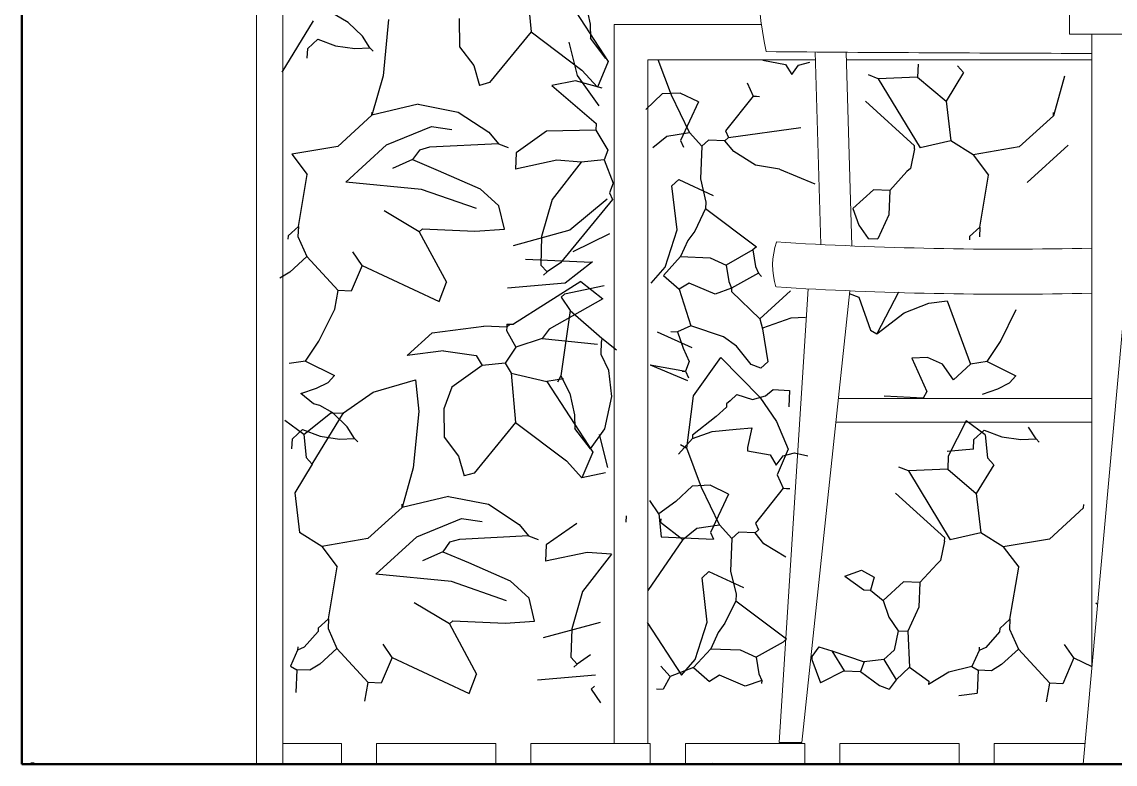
# Model space of a CAD drawing. Header units: inches. Extents: x 2960 to 8891, y 1487 to 4457.
# Drawn here: x 7860.4 to 7967.2, y 2733.4 to 2805.9 of the extents above; entities that cross this region are included whole.
import ezdxf

# ---------------------------------------------------------------- set-up
doc = ezdxf.new("R2010")
doc.units = ezdxf.units.IN
doc.header["$MEASUREMENT"] = 0
doc.layers.add('A-FURN', color=8, linetype='Continuous', lineweight=20)
doc.layers.add('A-WALL-FULL', color=7, linetype='Continuous', lineweight=50)
doc.layers.add('VERDE_siepe', color=96, linetype='Continuous')

msp = doc.modelspace()

# ---------------------------------------------------------------- linework, layer by layer
at = {"layer": 'A-FURN'}
for p, q in [((7883.323473604761, 2733.40505281881), (7883.32347360476, 2943.930987966613)), ((7885.873473604761, 2733.405052818811), (7885.873473604761, 2941.380987966611)), ((7970.452224270617, 2804.736905653164), (7964.030767770902, 2733.40505281881)), ((7964.879973604759, 2802.194237820647), (7964.879973604759, 2804.713778933593)), ((7937.849775612885, 2802.975070151219), (7938.408904612534, 2784.173400911519)), ((7940.883967271053, 2802.951057798462), (7941.443499724861, 2784.032983678745)), ((7964.87997360476, 2783.810371968344), (7964.879973604759, 2802.194237820645)), ((7964.879973604759, 2769.139292303039), (7964.87997360476, 2783.810371968344)), ((7937.176837456016, 2779.844239398046), (7934.341595477996, 2735.51743623317)), ((7936.570270432709, 2735.51743623317), (7941.240524273802, 2779.643665541033)), ((7940.143564561327, 2769.139292303038), (7964.87997360476, 2769.139292303039)), ((7964.87997360476, 2742.838337241052), (7964.87997360476, 2769.139292303038)), ((7939.904965277045, 2766.814390037629), (7964.87997360476, 2766.814390037629)), ((7891.609584503385, 2735.4075877077), (7885.873473604761, 2735.4075877077)), ((7891.609584503385, 2733.405052818811), (7891.609584503385, 2735.4075877077)), ((7906.687343682002, 2735.4075877077), (7895.036935314813, 2735.4075877077)), ((7895.036935314813, 2733.405052818811), (7895.036935314813, 2735.4075877077)), ((7906.687343682002, 2733.405052818811), (7906.687343682002, 2735.4075877077)), ((7921.765101999088, 2735.4075877077), (7910.114693631898, 2735.4075877077)), ((7910.114693631898, 2733.405052818811), (7910.114693631898, 2735.4075877077)), ((7921.765101999088, 2733.405052818811), (7921.765101999088, 2735.4075877077)), ((7936.842861177676, 2735.4075877077), (7925.192452810457, 2735.4075877077)), ((7925.192452810457, 2733.405052818811), (7925.192452810457, 2735.4075877077)), ((7934.340759333854, 2735.52583878142), (7936.575187895758, 2735.52583878142)), ((7936.842861177676, 2733.405052818811), (7936.842861177676, 2735.4075877077)), ((7951.920620356294, 2735.4075877077), (7940.270211989075, 2735.4075877077)), ((7940.270211989075, 2733.405052818811), (7940.270211989075, 2735.4075877077)), ((7951.920620356294, 2733.405052818811), (7951.920620356294, 2735.4075877077)), ((7964.2110405406, 2735.4075877077), (7955.347970306189, 2735.4075877077)), ((7955.347970306189, 2733.405052818811), (7955.347970306189, 2735.4075877077)), ((7906.687343682002, 2733.405052818811), (7895.036935314813, 2733.405052818811)), ((7921.765101999088, 2733.405052818811), (7910.11469363184, 2733.405052818811)), ((7936.842861177676, 2733.405052818811), (7925.192452810457, 2733.405052818811)), ((7951.920620356294, 2733.405052818811), (7940.270211989075, 2733.405052818811)), ((7966.998378673379, 2733.405052818811), (7955.347970306189, 2733.405052818811))]:
    msp.add_line(p, q, dxfattribs=at)
at = {"layer": 'A-FURN', "lineweight": 0}
for p, q in [((7932.615807446729, 2805.65429199672), (7918.243897638607, 2805.65429199672)), ((7918.243897638607, 2805.65429199672), (7918.243897638607, 2735.4075877077)), ((7918.243897638607, 2735.4075877077), (7918.243897638607, 2805.65429199672)), ((7918.243897638607, 2805.65429199672), (7932.615807446729, 2805.65429199672)), ((7921.537603056093, 2735.4075877077), (7921.537603056093, 2802.194237820646)), ((7921.537603056093, 2735.4075877077), (7921.537603056093, 2802.194237820646)), ((7921.537603056093, 2802.194237820646), (7937.872996210712, 2802.194237820646)), ((7921.537603056093, 2802.194237820646), (7937.872996210712, 2802.194237820646)), ((7940.906351438522, 2802.194237820646), (7964.879973604759, 2802.194237820646)), ((7918.243897638607, 2735.4075877077), (7921.537603056093, 2735.4075877077)), ((7918.243897638607, 2735.4075877077), (7921.537603056093, 2735.4075877077))]:
    msp.add_line(p, q, dxfattribs=at)
at = {"layer": 'A-FURN'}
for points in [[(7964.87997360476, 2802.833970406447, -0.001496399858689573), (7933.069416791541, 2803.009328287315, -0.109257153730986), (7933.26176502602, 2819.156608858093)], [(7934.098435407519, 2784.410589464342, 0.1627865858964156), (7934.040852558162, 2780.02586462111, 0.8922771218280137)]]:
    msp.add_lwpolyline(points, format="xyb", dxfattribs=at)
msp.add_lwpolyline([(8015.125015247777, 2804.713778933593), (7962.683711798067, 2804.713778933593), (7962.683711798067, 2807.620486847185), (8015.289433015912, 2807.620486847185)], dxfattribs=at)
for centre, end in [((7956.547062358703, 3144.094162249643), 271.3249431471215), ((7956.586413757625, 3139.695431186823), 271.3186851185141)]:
    msp.add_arc(centre, 360.3801422793624, 266.4199796135994, end, dxfattribs=at)
at = {"layer": 'A-WALL-FULL'}
for q in [(7860.406565501951, 2958.690227818809), (8102.698209557814, 2733.405052818811)]:
    msp.add_line((7860.406565501951, 2733.405052818811), q, dxfattribs=at)
at = {"layer": 'VERDE_siepe'}
for p, q in [((7909.695877964041, 2809.741213288786), (7910.124628594131, 2804.928278439928)), ((7913.176492728657, 2808.949906035372), (7917.669581101436, 2802.042066800832)), ((7915.428551793288, 2807.764946481637), (7915.883906304298, 2805.685891064163)), ((7892.260398734725, 2805.869130444584), (7891.000715640184, 2806.600592976045)), ((7885.822862642512, 2801.008395539468), (7888.874928539663, 2806.02227613349)), ((7893.669103870387, 2804.516136295208), (7892.260398734725, 2805.869130444584)), ((7896.219571841721, 2806.163325269316), (7895.685707650569, 2800.651285221322)), ((7903.108929581955, 2806.257186975114), (7903.134978362694, 2803.488391022244)), ((7915.883906304298, 2805.685891064163), (7915.914246597255, 2804.333396942633)), ((7894.396325244496, 2803.376070991117), (7893.669103870387, 2804.516136295208)), ((7910.124628594131, 2804.928278439928), (7906.073941433875, 2799.990382696286)), ((7910.124628594131, 2804.928278439928), (7915.076415074218, 2801.196278657519)), ((7917.42598626799, 2802.350013255071), (7915.914246597255, 2804.333396942633)), ((7888.279558116003, 2802.364618422975), (7888.3212845362, 2803.321649028616)), ((7888.3212845362, 2803.321649028616), (7889.320041562009, 2804.236953214061)), ((7889.320041562009, 2804.236953214061), (7891.045355737951, 2803.584973533131)), ((7891.045355737951, 2803.584973533131), (7892.912416485153, 2803.319059225456)), ((7892.912416485153, 2803.319059225456), (7894.396325244496, 2803.376070991117)), ((7894.396050272087, 2803.376086975115), (7894.700866503976, 2803.043500016198)), ((7903.134978362694, 2803.488391022244), (7904.549066449152, 2801.655269801255)), ((7913.818967492683, 2803.921225071028), (7914.636882387233, 2800.688762599241)), ((7923.837934424504, 2798.741748054296), (7922.538920495559, 2802.194237820646)), ((7932.760284178905, 2802.178090404736), (7934.979141683943, 2801.762051474698)), ((7904.549066449152, 2801.655269801255), (7905.102992178363, 2799.713422955555)), ((7915.076415074218, 2801.196278657519), (7916.601242207384, 2799.531393638887)), ((7917.669581101436, 2802.042066800832), (7916.601242207384, 2799.531393638887)), ((7934.979141683943, 2801.762051474698), (7935.575754677717, 2800.777189346862)), ((7935.575754677717, 2800.777189346862), (7936.238795891506, 2801.678141473809)), ((7936.238795891506, 2801.678141473809), (7937.343657262463, 2801.973169985768)), ((7947.924577588667, 2801.794671675964), (7947.868956444392, 2800.518953866313)), ((7951.752719949392, 2801.627765125903), (7952.36322784111, 2800.961594189709)), ((7895.685707650569, 2800.651285221322), (7894.587935741045, 2796.790843903191)), ((7914.460978234813, 2800.165885995188), (7912.156097482264, 2799.685327483794)), ((7917.071060305243, 2799.437052453681), (7914.460978234813, 2800.165885995188)), ((7914.636882387233, 2800.688762599241), (7916.74445258519, 2797.720347143581)), ((7944.026902254365, 2800.366231089067), (7943.083811391363, 2800.727585619536)), ((7947.868956444392, 2800.518953866313), (7944.026902254365, 2800.366231089067)), ((7944.026902254365, 2800.366231089067), (7948.111115358144, 2793.624209254851)), ((7947.868956444392, 2800.518953866313), (7950.642679777913, 2798.160088228602)), ((7952.36322784111, 2800.961594189709), (7950.642679777913, 2798.160088228602)), ((7962.226072849138, 2800.604483871592), (7961.128300939585, 2796.744042553461)), ((7906.073941433875, 2799.990382696286), (7905.102992178363, 2799.713422955555)), ((7912.156097482264, 2799.685327483794), (7916.46862959188, 2795.982165955955)), ((7924.681918033733, 2798.951460397528), (7922.917329112344, 2798.874636696436)), ((7926.469891015571, 2798.102513782348), (7924.681918033733, 2798.951460397528)), ((7931.22509786264, 2799.96551838417), (7931.807815958469, 2798.661965064518)), ((7899.110056634483, 2797.872785701928), (7894.587935741045, 2796.790843903191)), ((7899.110056634483, 2797.872785701928), (7903.016253005844, 2797.10273938229)), ((7922.917329112344, 2798.874636696436), (7921.323314612862, 2797.367942160914)), ((7925.579082583004, 2795.09814160121), (7923.837934424504, 2798.741748054296)), ((7926.469891015571, 2798.102513782348), (7924.707542831296, 2794.343844591919)), ((7931.807815958469, 2798.661965064518), (7929.102409755011, 2795.263845935801)), ((7931.807815958469, 2798.661965064518), (7932.12650715014, 2798.648070166603)), ((7932.12650715014, 2798.648070166603), (7932.44519834184, 2798.634175268659)), ((7947.576871676909, 2793.819743614399), (7942.781048782563, 2798.183525432529)), ((7950.642679777913, 2798.160088228602), (7951.114113684933, 2794.30413827133)), ((7894.587935741045, 2796.790843903191), (7894.601873408552, 2797.110516051255)), ((7903.016253005844, 2797.10273938229), (7906.01227427063, 2795.127006393292)), ((7961.128300939585, 2796.744042553461), (7961.142238607092, 2797.063714701525)), ((7894.587935741045, 2796.790843903191), (7891.259062797224, 2793.74013973617)), ((7916.46862959188, 2795.982165955955), (7916.440798069627, 2795.343826541985)), ((7961.128300939585, 2796.744042553461), (7957.799427995822, 2793.693338386411)), ((7896.025786026716, 2793.910597422992), (7900.394918901045, 2795.695470325695)), ((7900.394918901045, 2795.695470325695), (7902.397816118217, 2795.403793362132)), ((7906.01227427063, 2795.127006393292), (7906.931955192165, 2794.015677341946)), ((7911.641778056844, 2795.233766234264), (7908.67327579383, 2793.125213004782)), ((7916.440798069627, 2795.343826541985), (7911.641778056844, 2795.233766234264)), ((7916.440798069627, 2795.343826541985), (7917.634023014005, 2793.374078360403)), ((7922.001034489702, 2793.655741333454), (7923.370981677625, 2794.764378359733)), ((7923.370981677625, 2794.764378359733), (7925.579082583004, 2795.09814160121)), ((7925.579082583004, 2795.09814160121), (7926.800140092804, 2793.766756759333)), ((7929.102409755011, 2795.263845935801), (7929.393310107684, 2794.612544728751)), ((7929.393310107684, 2794.612544728751), (7936.467786955545, 2795.582269233872)), ((7891.259062797224, 2793.74013973617), (7886.750878528066, 2792.977846159675)), ((7892.030897773322, 2790.27027351571), (7896.025786026716, 2793.910597422992)), ((7900.204937343762, 2793.669421652349), (7899.233990858847, 2793.392433824413)), ((7906.931955192165, 2794.015677341946), (7900.204937343762, 2793.669421652349)), ((7906.931955192165, 2794.015677341946), (7907.875109794826, 2793.655234935041)), ((7924.707542831296, 2794.343844591919), (7924.998467109734, 2793.692542341729)), ((7926.800140092804, 2793.766756759333), (7926.66102438177, 2790.576020707742)), ((7927.465312272034, 2794.376349346875), (7926.800140092804, 2793.766756759333)), ((7929.060682291645, 2794.306791404395), (7927.465312272034, 2794.376349346875)), ((7929.393310107684, 2794.612544728751), (7929.060682291645, 2794.306791404395)), ((7929.909562969799, 2793.249224451067), (7929.060682291645, 2794.306791404395)), ((7947.562935052541, 2793.500095392099), (7947.576871676909, 2793.819743614399)), ((7951.114113684933, 2794.30413827133), (7948.111127668773, 2793.624216708546)), ((7953.291243726664, 2792.931044809945), (7951.114113684933, 2794.30413827133)), ((7957.799427995822, 2793.693338386411), (7953.291243726664, 2792.931044809945)), ((7958.57126297192, 2790.22347216595), (7962.566151225314, 2793.863796073233)), ((7886.750878528066, 2792.977846159675), (7888.262791893576, 2790.994231167412)), ((7899.233990858847, 2793.392433824413), (7898.554882055279, 2792.463193014572)), ((7908.67327579383, 2793.125213004782), (7908.60375975167, 2791.530804003402)), ((7917.634023014005, 2793.374078360403), (7917.272668309699, 2792.430983509798)), ((7932.053403893995, 2791.925680697912), (7929.909562969799, 2793.249224451067)), ((7947.562935052541, 2793.500095392099), (7947.160791194343, 2791.599933066364)), ((7953.291243726664, 2792.931044809945), (7954.803157092116, 2790.947429817652)), ((7898.554882055279, 2792.463193014572), (7896.599094597666, 2791.589619236957)), ((7898.554882055279, 2792.463193014572), (7901.064595416028, 2791.394923934177)), ((7912.654818862895, 2792.40293234341), (7908.60375975167, 2791.530804003402)), ((7915.025644595924, 2792.209528621303), (7912.194557295225, 2788.579030481708)), ((7915.025714494215, 2792.209757295803), (7912.654818862895, 2792.40293234341)), ((7917.272668309699, 2792.430983509798), (7915.026001244507, 2792.20964491337)), ((7917.272668309699, 2792.430983509798), (7918.132327425104, 2790.15650971739)), ((7934.372928283861, 2791.518888347974), (7932.053403893995, 2791.925680697912)), ((7934.372928283861, 2791.518888347974), (7937.825735452017, 2790.089240637479)), ((7947.160791194343, 2791.599933066364), (7946.82820909236, 2791.295136598712)), ((7887.401925654543, 2785.918222457391), (7888.262791893576, 2790.994231167412)), ((7901.064595416028, 2791.394923934177), (7905.142828056574, 2789.618710740166)), ((7924.540636455073, 2790.515706218825), (7923.874507071407, 2789.906151370104)), ((7924.54064845141, 2790.515981365128), (7927.915965459062, 2788.969887943984)), ((7926.66102438177, 2790.576020707742), (7927.20105920067, 2788.315482496534)), ((7946.82820909236, 2791.295136598712), (7945.149386232355, 2789.45063332988)), ((7953.942290853141, 2785.871421107632), (7954.803157092116, 2790.947429817652)), ((7899.411314062672, 2789.539794468949), (7892.030897773322, 2790.27027351571)), ((7904.791478920655, 2787.670432828151), (7899.411314062672, 2789.539794468949)), ((7905.142828056574, 2789.618710740166), (7906.98737305183, 2787.940844910731)), ((7918.132327425104, 2790.15650971739), (7917.77193373903, 2789.213372966524)), ((7924.392771008439, 2785.587044730188), (7923.874507071407, 2789.906151370104)), ((7943.554016212744, 2789.520191272359), (7941.556506322537, 2787.689586715178)), ((7945.149386232355, 2789.45063332988), (7943.554016212744, 2789.520191272359)), ((7945.149386232355, 2789.45063332988), (7945.050272849578, 2787.053770848887)), ((7912.194557295225, 2788.579030481708), (7911.155020644903, 2784.934136521554)), ((7918.062769482625, 2788.561139697779), (7912.999454672055, 2782.389255509117)), ((7917.570925472814, 2788.585733521805), (7913.9258079024, 2785.555098049389)), ((7917.77193373903, 2789.213372966524), (7918.062769482625, 2788.561139697779)), ((7927.20105920067, 2788.315482496534), (7927.173227678417, 2787.677143082592)), ((7899.20595310755, 2785.403568269149), (7895.779954778831, 2787.470641132606)), ((7907.527362156674, 2785.679349842847), (7906.98737305183, 2787.940844910731)), ((7927.173227678417, 2787.677143082592), (7926.118849334438, 2785.486117099778)), ((7927.173227678417, 2787.677143082592), (7932.125056058736, 2783.946104318415)), ((7941.556506322537, 2787.689586715178), (7942.125287793999, 2786.066385173285)), ((7945.050272849578, 2787.053770848887), (7943.983723699566, 2784.707210709474)), ((7887.401925654543, 2785.918222457391), (7886.403172616308, 2785.002918098022)), ((7887.401925654543, 2785.918222457391), (7887.360199234347, 2784.961191851721)), ((7899.20595310755, 2785.403568269149), (7899.538519258975, 2785.708365432178)), ((7899.20595310755, 2785.403568269149), (7901.868388028452, 2780.493217085301)), ((7899.538519258975, 2785.708365432178), (7904.642355503674, 2785.485838781011)), ((7904.642355503674, 2785.485838781011), (7907.527362156674, 2785.679349842847)), ((7913.9258079024, 2785.555098049389), (7908.367778945496, 2784.037562382861)), ((7917.7973786207, 2785.209379364782), (7914.20449472325, 2783.448332923947)), ((7923.208092167319, 2781.944160132598), (7924.392771008439, 2785.587044730188)), ((7926.118849334438, 2785.486117099778), (7925.439744692339, 2784.556880103732)), ((7942.125287793999, 2786.066385173285), (7943.026697081557, 2784.748936955805)), ((7953.942290853141, 2785.871421107632), (7952.943537814906, 2784.956116748263)), ((7953.942290853141, 2785.871421107632), (7953.900564432945, 2784.914390501991)), ((7886.403172616308, 2785.002918098022), (7886.38923599197, 2784.683269875752)), ((7887.360199234347, 2784.961191851721), (7888.233777173431, 2783.005408207845)), ((7911.155020644903, 2784.934136521554), (7911.071502550491, 2782.154016983916)), ((7925.439744692339, 2784.556880103732), (7924.731847335919, 2782.989341606374)), ((7943.026697081557, 2784.748936955805), (7943.983723699566, 2784.707210709474)), ((7952.943537814906, 2784.956116748263), (7952.929601190568, 2784.636468526022)), ((7888.233777173431, 2783.005408207845), (7886.569809186461, 2781.479530304658)), ((7888.233777173431, 2783.005408207845), (7891.285400284643, 2779.675528357899)), ((7893.629434105838, 2782.130605344503), (7892.728024644413, 2783.448049574409)), ((7924.731847335919, 2782.989341606374), (7923.052999506981, 2781.144815454975)), ((7924.731847335919, 2782.989341606374), (7927.60293516524, 2782.864162519678)), ((7931.791471212098, 2783.640392720454), (7929.170514345824, 2782.157198268093)), ((7932.125056058736, 2783.946104318415), (7931.791471212098, 2783.640392720454)), ((7931.791471212098, 2783.640392720454), (7932.041602175173, 2782.032019181339)), ((7893.629434105838, 2782.130605344503), (7892.561118094323, 2779.619907213683)), ((7893.629434105838, 2782.130605344503), (7901.146595947925, 2778.606991383904)), ((7916.029814247755, 2782.424396823294), (7909.58783787211, 2782.70526622447)), ((7911.071502550491, 2782.154016983916), (7911.682010442208, 2781.487846047751)), ((7912.999454672055, 2782.389255509117), (7911.682010442208, 2781.487846047751)), ((7913.467836605807, 2780.422693743358), (7916.135231401728, 2782.514554991375)), ((7921.862854153922, 2780.405368461756), (7923.208092167319, 2781.944160132598)), ((7927.60293516524, 2782.864162519678), (7929.170514345824, 2782.157198268093)), ((7929.170514345824, 2782.157198268093), (7929.419647768911, 2780.547937338141)), ((7932.041602175173, 2782.032019181339), (7932.33246184462, 2781.379784869425)), ((7886.569809186461, 2781.479530304658), (7885.584947058567, 2780.882917310856)), ((7911.682010442208, 2781.487846047751), (7911.34940042677, 2781.183050797134)), ((7923.052999506981, 2781.144815454975), (7924.592772308111, 2779.799538659589)), ((7932.33246184462, 2781.379784869425), (7929.710507438329, 2779.895703026256)), ((7932.637258138318, 2781.04719877984), (7932.33246184462, 2781.379784869425)), ((7901.146595947925, 2778.606991383904), (7901.868388028452, 2780.493217085301)), ((7907.825700231988, 2779.932637101609), (7913.467836605807, 2780.422693743358)), ((7914.974967099508, 2780.560389788343), (7908.400712711606, 2776.373013013554)), ((7917.255202704066, 2780.119455818657), (7913.385353861275, 2779.329330893774)), ((7914.974967099508, 2780.560389788343), (7917.139135348159, 2778.868564452003)), ((7925.577630448402, 2780.396151827229), (7924.592772308111, 2779.799538659589)), ((7924.592772308111, 2779.799538659589), (7925.715479334947, 2776.23448628445)), ((7928.088304653487, 2779.327836858969), (7925.577630448402, 2780.396151827229)), ((7929.710507438329, 2779.895703026256), (7928.088304653487, 2779.327836858969)), ((7929.419647768911, 2780.547937338141), (7929.710507438329, 2779.895703026256)), ((7929.710507438329, 2779.895703026256), (7929.696612540414, 2779.577011834527)), ((7890.963828537715, 2777.854829568578), (7891.285400284643, 2779.675528357899)), ((7892.561118094323, 2779.619907213683), (7891.285400284643, 2779.675528357899)), ((7917.139135348159, 2778.868564452003), (7911.895222374136, 2775.90039695184)), ((7913.385353861275, 2779.329330893774), (7913.052771759321, 2779.02453442621)), ((7913.052771759321, 2779.02453442621), (7913.954135332795, 2777.706129351939)), ((7929.696612540414, 2779.577011834527), (7932.456416007059, 2776.899432122579)), ((7935.452683096999, 2779.645344852807), (7932.456416007059, 2776.899432122579)), ((7941.194862743272, 2779.394986505491), (7942.137998450969, 2779.034568893594)), ((7942.137998450969, 2779.034568893594), (7943.275599306697, 2775.789127001934)), ((7945.993948408213, 2779.506002800701), (7943.899044891805, 2775.441684996144)), ((7948.959807714898, 2778.42657933575), (7950.751285864724, 2778.659030590281)), ((7950.751285864724, 2778.659030590281), (7953.039429257173, 2772.486875563557)), ((7889.418336072311, 2774.724029033724), (7890.963828537715, 2777.854829568578)), ((7913.954135332795, 2777.706129351939), (7913.037647949517, 2771.35440283218)), ((7913.954135332795, 2777.706129351939), (7917.032675879032, 2775.015615586354)), ((7946.570444179131, 2777.48519343803), (7948.959807714898, 2778.42657933575)), ((7955.958701270909, 2774.677227683993), (7957.504193736313, 2777.808028218819)), ((7932.456416007059, 2776.899432122579), (7932.734337809161, 2775.92846489257)), ((7935.484815528805, 2776.965592528739), (7932.712695426148, 2775.999656236689)), ((7936.936810480358, 2777.024343315703), (7935.484815528805, 2776.965592528739)), ((7943.899044891805, 2775.441684996144), (7946.570444179131, 2777.48519343803)), ((7898.017165818965, 2773.334314329916), (7900.4613928279, 2775.534131845884)), ((7900.4613928279, 2775.534131845884), (7905.515664332153, 2776.178544921148)), ((7907.748436673268, 2776.081196313537), (7905.515664332153, 2776.178544921148)), ((7907.748436673268, 2776.081196313537), (7907.734541775353, 2775.762505121866)), ((7907.734541775353, 2775.762505121866), (7908.621990512751, 2774.125409725168)), ((7907.762373297606, 2776.400844535778), (7907.748436673268, 2776.081196313537)), ((7908.081040563571, 2776.386950681032), (7907.748436673268, 2776.081196313537)), ((7907.762373297606, 2776.400844535778), (7908.081040563571, 2776.386950681032)), ((7908.081040563571, 2776.386950681032), (7908.400712711606, 2776.373013013554)), ((7911.895222374136, 2775.90039695184), (7911.216117558259, 2774.971155968191)), ((7925.8474597514, 2774.067783981811), (7922.472142743776, 2775.613877402955)), ((7923.773632489305, 2775.680560555239), (7924.411971903275, 2775.652729032956)), ((7925.715479334947, 2776.23448628445), (7924.411971903275, 2775.652729032956)), ((7924.411971903275, 2775.652729032956), (7924.980753374766, 2774.029527491092)), ((7928.907637115582, 2775.13595531737), (7925.715479334947, 2776.23448628445)), ((7932.734337809161, 2775.92846489257), (7933.232646207893, 2772.710896075749)), ((7943.275599306697, 2775.789127001934), (7943.899044891805, 2775.441684996144)), ((7888.108328976101, 2772.782810162566), (7889.418336072311, 2774.724029033724)), ((7911.216117558259, 2774.971155968191), (7908.621990512751, 2774.125409725168)), ((7911.216117558259, 2774.971155968191), (7916.624774022421, 2774.416042184241)), ((7916.963117936582, 2773.420245566771), (7917.018739254665, 2774.695967364054)), ((7917.032675879032, 2775.015615586354), (7917.018739254665, 2774.695967364054)), ((7917.032675879032, 2775.015615586354), (7918.478628159486, 2773.874657184019)), ((7930.178213185936, 2774.222555515111), (7928.907637115582, 2775.13595531737)), ((7954.648694174699, 2772.736008812807), (7955.958701270909, 2774.677227683993)), ((7901.576303434806, 2773.794010821019), (7898.017165818965, 2773.334314329916)), ((7901.576303434806, 2773.794010821019), (7904.752145831459, 2773.335288614081)), ((7904.752145831459, 2773.335288614081), (7905.348758825261, 2772.350426486186)), ((7908.621990512751, 2774.125409725168), (7907.595467790714, 2772.572726100816)), ((7917.735062405423, 2771.847870551794), (7916.963117936582, 2773.420245566771)), ((7924.980753374766, 2774.029527491092), (7925.562510626231, 2772.726020059361)), ((7931.624338494832, 2772.461725087708), (7930.178213185936, 2774.222555515111)), ((7888.108328976101, 2772.782810162566), (7886.499064058575, 2772.533676913287)), ((7888.108328976101, 2772.782810162566), (7890.923799648837, 2771.381913092208)), ((7905.348758825261, 2772.350426486186), (7902.380343369601, 2770.242856288258)), ((7907.595467790714, 2772.572726100816), (7905.348758825261, 2772.350426486186)), ((7907.595467790714, 2772.572726100816), (7908.192080784516, 2771.587863972922)), ((7921.745662588117, 2772.416612919466), (7925.389641093134, 2770.891223005211)), ((7921.745662588117, 2772.416612919466), (7925.202093014392, 2771.782884351635)), ((7925.562510626231, 2772.726020059361), (7925.202093014392, 2771.782884351635)), ((7925.995436796846, 2769.386655411642), (7928.653068722328, 2773.114756183134)), ((7928.653068722328, 2773.114756183134), (7932.447748869352, 2769.259090947586)), ((7932.567432302269, 2772.100346457579), (7931.624338494832, 2772.461725087708)), ((7933.232646207893, 2772.710896075749), (7932.567432302269, 2772.100346457579)), ((7948.846824474618, 2773.142197844153), (7947.311124570624, 2773.055925971874)), ((7947.311124570624, 2773.055925971874), (7948.76744453139, 2769.796587965177)), ((7950.28497471688, 2772.464460390491), (7948.846824474618, 2773.142197844153)), ((7951.374505456552, 2770.961067300161), (7950.28497471688, 2772.464460390491)), ((7953.039429257173, 2772.486875563557), (7951.374505456552, 2770.961067300161)), ((7954.648694174699, 2772.736008812807), (7953.039429257173, 2772.486875563557)), ((7954.648694174699, 2772.736008812807), (7957.464164847377, 2771.335111742449)), ((7890.299105725324, 2770.687898803374), (7890.923799648837, 2771.381913092208)), ((7908.192080784516, 2771.587863972922), (7911.672695549103, 2770.796556719537)), ((7908.192080784516, 2771.587863972922), (7908.620831414577, 2766.774929124035)), ((7913.037647949517, 2771.35440283218), (7912.691129223225, 2770.729958142287)), ((7913.037647949517, 2771.35440283218), (7913.924754613734, 2769.611597165773)), ((7918.007014763149, 2769.31921233026), (7917.735062405423, 2771.847870551794)), ((7924.883405810324, 2771.796779075742), (7925.202093014392, 2771.782884351635)), ((7925.202093014392, 2771.782884351635), (7925.49295268378, 2771.13065003975)), ((7956.839470923951, 2770.641097453643), (7957.464164847377, 2771.335111742449)), ((7887.649606769162, 2769.606967765884), (7889.159007540715, 2770.122572673472)), ((7889.159007540715, 2770.122572673472), (7890.299105725324, 2770.687898803374)), ((7894.693288344351, 2769.742181536031), (7898.855266020328, 2770.944547923008)), ((7898.855266020328, 2770.944547923008), (7899.160919387316, 2767.856042108544)), ((7902.380343369601, 2770.242856288258), (7901.605132402401, 2768.10383765925)), ((7913.281984392452, 2771.04568892559), (7911.672695549103, 2770.796556719537)), ((7911.672695549103, 2770.796556719537), (7916.165783921882, 2763.888717484968)), ((7955.699372739255, 2770.075771323684), (7956.839470923951, 2770.641097453643)), ((7888.884559176935, 2768.594274115678), (7887.649606769162, 2769.606967765884)), ((7891.816276085257, 2767.714992972777), (7894.693288344351, 2769.742181536031)), ((7913.924754613734, 2769.611597165773), (7914.380109124744, 2767.532541748328)), ((7917.322655226526, 2766.145844526256), (7918.007014763149, 2769.31921233026)), ((7925.331857136815, 2764.281397796398), (7925.995436796846, 2769.386655411642)), ((7929.55106170279, 2768.893342796061), (7930.216271620811, 2769.503892588009)), ((7930.216271620811, 2769.503892588009), (7931.75369018536, 2769.031583447375)), ((7931.75369018536, 2769.031583447375), (7933.024533439559, 2769.376574559125)), ((7932.447748869352, 2769.259090947586), (7934.105275631402, 2766.880445447127)), ((7933.024533439559, 2769.376574559125), (7933.753534373987, 2769.989221219107)), ((7933.753534373987, 2769.989221219107), (7935.348900405967, 2769.919663450523)), ((7935.348900405967, 2769.919663450523), (7935.279342463517, 2768.324293430941)), ((7948.419964786837, 2769.172185175603), (7944.591822426111, 2769.339091725693)), ((7948.76744453139, 2769.796587965177), (7948.419964786837, 2769.172185175603)), ((7954.18997196776, 2769.560166416125), (7955.699372739255, 2770.075771323684)), ((7889.49691846066, 2768.447243660181), (7888.884559176935, 2768.594274115678)), ((7890.756601555171, 2767.71578112872), (7889.49691846066, 2768.447243660181)), ((7901.605132402401, 2768.10383765925), (7901.63118118314, 2765.335041706438)), ((7929.203623684632, 2768.269897037028), (7928.204866658823, 2767.354592851584)), ((7929.217518582576, 2768.588588228699), (7929.203623684632, 2768.269897037028)), ((7929.55106170279, 2768.893342796061), (7929.217518582576, 2768.588588228699)), ((7887.932359712358, 2765.613950553978), (7886.073965533215, 2766.974082048475)), ((7887.932359712358, 2765.613950553978), (7890.582148759146, 2767.736351699149)), ((7888.764210188077, 2762.701112378697), (7891.816276085257, 2767.714992972777)), ((7890.582148759146, 2767.736351699149), (7891.857866568884, 2767.680730554874)), ((7892.165306690833, 2766.362786979373), (7890.756601555171, 2767.71578112872)), ((7899.160919387316, 2767.856042108544), (7898.627055196164, 2762.344002060551)), ((7914.380109124744, 2767.532541748328), (7914.410449417701, 2766.180047626799)), ((7928.204866658823, 2767.354592851584), (7925.888661589313, 2765.537883366242)), ((7952.614330731754, 2766.927280698716), (7950.865925134232, 2763.487388515251)), ((7954.472724910898, 2765.567149204219), (7952.614330731754, 2766.927280698716)), ((7886.817487356646, 2765.168299712752), (7887.816244382455, 2766.083603898226)), ((7887.816244382455, 2766.083603898226), (7889.541558558398, 2765.431624217267)), ((7892.892528064942, 2765.222721675282), (7892.165306690833, 2766.362786979373)), ((7908.620831414577, 2766.774929124035), (7904.57014425435, 2761.837033380422)), ((7908.620831414577, 2766.774929124035), (7913.572617894693, 2763.042929341655)), ((7915.922189088466, 2764.196663939207), (7914.410449417701, 2766.180047626799)), ((7915.922189088466, 2764.196663939207), (7917.322655226526, 2766.145844526256)), ((7925.87472479108, 2765.218231156311), (7927.794561571776, 2765.88659640412)), ((7927.794561571776, 2765.88659640412), (7930.152845926947, 2766.12697582356)), ((7930.152845926947, 2766.12697582356), (7931.672567481917, 2766.244551636936)), ((7931.672567481917, 2766.244551636936), (7931.270423623719, 2764.344389311171)), ((7934.105275631402, 2766.880445447127), (7935.234760202657, 2764.168905440822)), ((7953.357852555215, 2765.121498363051), (7954.356609581082, 2766.036802548495)), ((7954.356609581082, 2766.036802548495), (7956.081923756938, 2765.384822867507)), ((7959.43289326354, 2765.175920325494), (7958.705671889431, 2766.315985629585)), ((7886.775760936449, 2764.211269107082), (7886.817487356646, 2765.168299712752)), ((7887.932359712358, 2765.613950553978), (7888.153702296418, 2763.367283314949)), ((7889.541558558398, 2765.431624217267), (7891.408619305628, 2765.165709909592)), ((7891.408619305628, 2765.165709909592), (7892.892528064942, 2765.222721675282)), ((7892.892253092534, 2765.222737659251), (7893.197069324422, 2764.890150700305)), ((7901.63118118314, 2765.335041706438), (7903.045269269627, 2763.501920485391)), ((7916.760315038249, 2765.613941910286), (7917.578229932828, 2762.381479438469)), ((7925.87472479108, 2765.218231156311), (7924.529490939181, 2763.679443299205)), ((7925.888661589313, 2765.537883366242), (7925.87472479108, 2765.218231156311)), ((7953.316126135018, 2764.164467757352), (7953.357852555215, 2765.121498363051)), ((7954.472724910898, 2765.567149204219), (7954.694067494958, 2763.320481965161)), ((7956.081923756938, 2765.384822867507), (7957.948984504226, 2765.118908559833)), ((7957.948984504226, 2765.118908559833), (7959.43289326354, 2765.175920325494)), ((7959.432618291103, 2765.175936309492), (7959.737434522991, 2764.843349350575)), ((7916.165783921882, 2763.888717484968), (7915.09744502783, 2761.378044323023)), ((7924.70741157759, 2764.627896584558), (7925.331857136815, 2764.281397796398)), ((7926.779281970099, 2760.434464893553), (7925.331857136815, 2764.281397796398)), ((7931.270423623719, 2764.344389311171), (7931.256486999351, 2764.024741088872)), ((7931.256486999351, 2764.024741088872), (7933.475344504419, 2763.608702158892)), ((7935.234760202657, 2764.168905440822), (7934.166445408235, 2761.658235223399)), ((7934.734998711952, 2763.524792157945), (7935.83986008291, 2763.819820669875)), ((7935.83986008291, 2763.819820669875), (7937.137821191733, 2763.534428164816)), ((7953.316126135018, 2764.164467757352), (7950.749834599454, 2763.957060754491)), ((7888.764210188077, 2762.701112378697), (7887.04366212491, 2759.899606417619)), ((7888.153702296418, 2763.367283314949), (7888.764210188077, 2762.701112378697)), ((7903.045269269627, 2763.501920485391), (7903.599194998838, 2761.560073639749)), ((7913.572617894693, 2763.042929341655), (7915.09744502783, 2761.378044323023)), ((7933.475344504419, 2763.608702158892), (7934.071957498163, 2762.623840030998)), ((7934.071957498163, 2762.623840030998), (7934.734998711952, 2763.524792157945)), ((7950.865925134232, 2763.487388515251), (7950.810303989987, 2762.211670705542)), ((7955.304575386675, 2762.654311028937), (7953.584027323537, 2759.85280506786)), ((7954.694067494958, 2763.320481965161), (7955.304575386675, 2762.654311028937)), ((7898.627055196164, 2762.344002060551), (7897.529283286611, 2758.483560742478)), ((7904.57014425435, 2761.837033380422), (7903.599194998838, 2761.560073639749)), ((7917.402325780407, 2761.858602834475), (7915.09744502783, 2761.378044323023)), ((7934.166445408235, 2761.658235223399), (7934.749163504035, 2760.354681903746)), ((7946.96824979996, 2762.058947928354), (7946.025158936958, 2762.420302458823)), ((7950.810303989987, 2762.211670705542), (7946.96824979996, 2762.058947928354)), ((7946.96824979996, 2762.058947928354), (7951.05246290371, 2755.316926094109)), ((7950.810303989987, 2762.211670705542), (7953.584027323537, 2759.85280506786)), ((7925.858676657939, 2760.567353535693), (7924.264662158428, 2759.060659000201)), ((7927.623265579357, 2760.644177236786), (7925.858676657939, 2760.567353535693)), ((7929.411238561166, 2759.795230621634), (7927.623265579357, 2760.644177236786)), ((7887.04366212491, 2759.899606417619), (7887.515096031988, 2756.043656460346)), ((7902.051404180078, 2759.565502541215), (7897.529283286611, 2758.483560742478)), ((7902.051404180078, 2759.565502541215), (7905.95760055141, 2758.795456221519)), ((7928.520430128599, 2756.790858440496), (7926.779281970099, 2760.434464893553)), ((7929.411238561166, 2759.795230621634), (7927.648890376862, 2756.036561431205)), ((7934.749163504035, 2760.354681903746), (7932.043757300577, 2756.956562775088)), ((7934.749163504035, 2760.354681903746), (7935.067854695735, 2760.34078700586)), ((7935.067854695735, 2760.34078700586), (7935.386545887406, 2760.326892107917)), ((7950.518219222475, 2755.512460453627), (7945.722396328158, 2759.876242271787)), ((7953.584027323537, 2759.85280506786), (7954.055461230528, 2755.996855110616)), ((7897.529283286611, 2758.483560742478), (7894.20041034279, 2755.432856575428)), ((7897.529283286611, 2758.483560742478), (7897.543220954118, 2758.803232890541)), ((7905.95760055141, 2758.795456221519), (7908.953621816196, 2756.819723232521)), ((7922.614607913143, 2757.854454288218), (7921.713222551407, 2759.171901462558)), ((7924.264662158428, 2759.060659000201), (7922.614607913143, 2757.854454288218)), ((7964.06964848518, 2758.436759392719), (7960.740775541417, 2755.386055225698)), ((7964.06964848518, 2758.436759392719), (7964.083586152658, 2758.756431540782)), ((7898.967133572281, 2755.60331426222), (7903.336266446611, 2757.388187164981)), ((7903.336266446611, 2757.388187164981), (7905.339163663812, 2757.096510201389)), ((7919.409977137475, 2757.674882795242), (7919.382145615193, 2757.036543381243)), ((7922.614607913143, 2757.854454288218), (7922.835974423026, 2755.60778600602)), ((7922.792126485219, 2757.35993277452), (7922.778230544136, 2757.041217657085)), ((7908.953621816196, 2756.819723232521), (7909.87330273776, 2755.708394181233)), ((7914.583125602439, 2756.926483073551), (7911.614623339454, 2754.81792984401)), ((7922.778230544136, 2757.041217657085), (7924.942382035268, 2755.348458172683)), ((7924.942382035268, 2755.348458172683), (7926.31232922319, 2756.45709519899)), ((7926.31232922319, 2756.45709519899), (7928.520430128599, 2756.790858440496)), ((7928.520430128599, 2756.790858440496), (7929.741487638399, 2755.459473598562)), ((7932.334657653249, 2756.305261568038), (7932.00202983724, 2755.999508243653)), ((7932.043757300577, 2756.956562775088), (7932.334657653249, 2756.305261568038)), ((7889.692226073632, 2754.670562998961), (7887.515096031988, 2756.043656460346)), ((7894.20041034279, 2755.432856575428), (7889.692226073632, 2754.670562998961)), ((7894.972245318917, 2751.962990354996), (7898.967133572281, 2755.60331426222)), ((7903.146284889328, 2755.362138491636), (7902.175338404471, 2755.08515066367)), ((7909.87330273776, 2755.708394181233), (7903.146284889328, 2755.362138491636)), ((7909.87330273776, 2755.708394181233), (7910.816457340421, 2755.347951774299)), ((7924.942382035268, 2755.348458172683), (7921.529115344878, 2750.383737812971)), ((7922.835974423026, 2755.60778600602), (7927.939814655299, 2755.385259181016)), ((7927.648890376862, 2756.036561431205), (7927.939814655299, 2755.385259181016)), ((7929.741487638399, 2755.459473598562), (7929.602371927336, 2752.268737547)), ((7930.406659817629, 2756.069066186103), (7929.741487638399, 2755.459473598562)), ((7932.00202983724, 2755.999508243653), (7930.406659817629, 2756.069066186103)), ((7932.850910515364, 2754.941941290296), (7932.00202983724, 2755.999508243653)), ((7950.504282598165, 2755.192812231328), (7950.102138739938, 2753.292649905592)), ((7950.504282598165, 2755.192812231328), (7950.518219222475, 2755.512460453627)), ((7954.055461230528, 2755.996855110616), (7951.052475214368, 2755.316933547775)), ((7956.23259127223, 2754.623761649202), (7954.055461230528, 2755.996855110616)), ((7960.740775541417, 2755.386055225698), (7956.23259127223, 2754.623761649202)), ((7889.692226073632, 2754.670562998961), (7891.204139439142, 2752.68694800664)), ((7901.496229600874, 2754.155909853859), (7899.540442143261, 2753.282336076244)), ((7902.175338404471, 2755.08515066367), (7901.496229600874, 2754.155909853859)), ((7901.496229600874, 2754.155909853859), (7904.005942961594, 2753.087640773464)), ((7911.614623339454, 2754.81792984401), (7911.545107297236, 2753.22352084266)), ((7934.994751439619, 2753.61839753717), (7932.850910515364, 2754.941941290296)), ((7956.23259127223, 2754.623761649202), (7957.744504637711, 2752.640146656939)), ((7904.005942961594, 2753.087640773464), (7908.084175602169, 2751.311427579424)), ((7915.59616640849, 2754.095649182668), (7911.545107297236, 2753.22352084266)), ((7917.96699214149, 2753.90224546059), (7915.13590484079, 2750.271747320936)), ((7917.967062039781, 2753.90247413509), (7915.59616640849, 2754.095649182668)), ((7950.102138739938, 2753.292649905592), (7949.769556637955, 2752.987853437941)), ((7890.343273200138, 2747.61093929662), (7891.204139439142, 2752.68694800664)), ((7927.481984000668, 2752.208423058054), (7926.815854616973, 2751.598868209362)), ((7927.481995997005, 2752.208698204415), (7930.857313004657, 2750.662604783213)), ((7929.602371927336, 2752.268737547), (7930.142406746265, 2750.008199335762)), ((7940.767082997583, 2751.781957476708), (7942.390280551845, 2752.350739122123)), ((7942.390280551845, 2752.350739122123), (7943.638170826904, 2751.656778390012)), ((7949.769556637955, 2752.987853437941), (7948.090733777921, 2751.143350169138)), ((7956.883638398736, 2747.56413794686), (7957.744504637711, 2752.640146656939)), ((7902.352661608267, 2751.232511308207), (7894.972245318917, 2751.962990354996)), ((7907.732826466221, 2749.363149667379), (7902.352661608267, 2751.232511308207)), ((7908.084175602169, 2751.311427579424), (7909.928720597425, 2749.633561750018)), ((7927.334118554034, 2747.279761569417), (7926.815854616973, 2751.598868209362)), ((7940.767082997583, 2751.781957476708), (7942.625518903151, 2750.422783012897)), ((7943.638170826904, 2751.656778390012), (7943.26385831715, 2750.394951490615)), ((7946.495363758338, 2751.212908111588), (7944.497853868132, 2749.382303554465)), ((7948.090733777921, 2751.143350169138), (7946.495363758338, 2751.212908111588)), ((7948.090733777921, 2751.143350169138), (7947.991620395143, 2748.746487688174)), ((7915.13590484079, 2750.271747320936), (7914.096368190498, 2746.62685336084)), ((7930.142406746265, 2750.008199335762), (7930.114575223983, 2749.369859921821)), ((7942.625518903151, 2750.422783012897), (7943.26385831715, 2750.394951490615)), ((7943.26385831715, 2750.394951490615), (7944.497853868132, 2749.382303554465)), ((7902.147300653116, 2747.096285108377), (7898.721302324426, 2749.163357971835)), ((7910.46870970224, 2747.372066682076), (7909.928720597425, 2749.633561750018)), ((7930.114575223983, 2749.369859921821), (7929.060196880004, 2747.178833939035)), ((7930.114575223983, 2749.369859921821), (7935.066403604331, 2745.638821157644)), ((7944.497853868132, 2749.382303554465), (7945.066635339623, 2747.759102012571)), ((7965.435700682239, 2749.011553879446), (7965.261667523024, 2749.116556622076)), ((7945.066635339623, 2747.759102012571), (7945.968044627152, 2746.441653795033)), ((7947.991620395143, 2748.746487688174), (7946.925071245161, 2746.399927548703)), ((7889.344520161874, 2746.695634937309), (7889.330583537565, 2746.375986715039)), ((7890.343273200138, 2747.61093929662), (7889.344520161874, 2746.695634937309)), ((7890.343273200138, 2747.61093929662), (7890.301546779941, 2746.653908690949)), ((7890.301546779941, 2746.653908690949), (7891.175124719055, 2744.698125047073)), ((7902.147300653116, 2747.096285108377), (7902.47986680457, 2747.401082271465)), ((7902.147300653116, 2747.096285108377), (7904.809735574046, 2742.185933924588)), ((7902.47986680457, 2747.401082271465), (7907.583703049269, 2747.178555620298)), ((7907.583703049269, 2747.178555620298), (7910.46870970224, 2747.372066682076)), ((7916.867155447995, 2747.247814888646), (7911.309126491062, 2745.730279222148)), ((7921.461085030154, 2747.228305995219), (7924.803544891052, 2742.097590565524)), ((7926.149439712914, 2743.636876971885), (7927.334118554034, 2747.279761569417)), ((7929.060196880004, 2747.178833939035), (7928.381092237905, 2746.249596942961)), ((7955.884885360501, 2746.64883358755), (7955.870948736163, 2746.329185365279)), ((7956.883638398736, 2747.56413794686), (7955.884885360501, 2746.64883358755)), ((7956.883638398736, 2747.56413794686), (7956.841911978539, 2746.607107341219)), ((7889.330583537565, 2746.375986715039), (7887.985345698035, 2744.837199031741)), ((7914.096368190498, 2746.62685336084), (7914.012850096056, 2743.846733823203)), ((7928.381092237905, 2746.249596942961), (7927.673194881514, 2744.682058445602)), ((7935.066403604331, 2745.638821157644), (7934.732818757693, 2745.333109559741)), ((7945.968044627152, 2746.441653795033), (7945.565900768954, 2744.541491469298)), ((7945.968044627152, 2746.441653795033), (7946.925071245161, 2746.399927548703)), ((7946.925071245161, 2746.399927548703), (7947.090750784686, 2742.876581481704)), ((7955.870948736163, 2746.329185365279), (7954.525710896633, 2744.790397681982)), ((7956.841911978539, 2746.607107341219), (7957.715489917653, 2744.651323697343)), ((7887.333069659755, 2744.545382331753), (7886.626170017189, 2742.978735212806)), ((7887.347006284093, 2744.865030554024), (7887.333069659755, 2744.545382331753)), ((7887.985345698035, 2744.837199031741), (7887.333069659755, 2744.545382331753)), ((7891.175124719055, 2744.698125047073), (7889.511156732056, 2743.172247143887)), ((7891.175124719055, 2744.698125047073), (7894.226747830238, 2741.368245197186)), ((7896.570781651404, 2743.82332218379), (7895.669372189979, 2745.140766413637)), ((7927.673194881514, 2744.682058445602), (7925.994347052547, 2742.837532294203)), ((7927.673194881514, 2744.682058445602), (7930.544282710805, 2744.556879358907)), ((7930.544282710805, 2744.556879358907), (7932.111861891448, 2743.849915107322)), ((7934.732818757693, 2745.333109559741), (7932.111861891448, 2743.849915107322)), ((7938.22835110304, 2744.861407759063), (7937.548284225762, 2743.93218474994)), ((7938.22835110304, 2744.861407759063), (7939.490176959327, 2744.487071323516)), ((7945.565900768954, 2744.541491469298), (7944.567142699947, 2743.62616335806)), ((7953.873434858324, 2744.498580982023), (7953.166535215729, 2742.931933863076)), ((7953.887371482662, 2744.818229204264), (7953.873434858324, 2744.498580982023)), ((7954.525710896633, 2744.790397681982), (7953.873434858324, 2744.498580982023)), ((7957.715489917653, 2744.651323697343), (7956.051521930654, 2743.125445794156)), ((7957.715489917653, 2744.651323697343), (7960.767113028778, 2741.321443847427)), ((7963.111146849973, 2743.77652083403), (7962.209737388606, 2745.093965063936)), ((7896.570781651404, 2743.82332218379), (7895.502465639918, 2741.312624052911)), ((7896.570781651404, 2743.82332218379), (7904.08794349352, 2740.299708223162)), ((7914.012850096056, 2743.846733823203), (7914.623357987773, 2743.180562886979)), ((7915.940802217679, 2744.081972348346), (7914.623357987773, 2743.180562886979)), ((7924.804201699517, 2742.098085300985), (7926.149439712914, 2743.636876971885)), ((7932.111861891448, 2743.849915107322), (7932.360995314506, 2742.240654177398)), ((7937.548284225762, 2743.93218474994), (7937.534389327819, 2743.613493558211)), ((7937.534389327819, 2743.613493558211), (7938.394030642565, 2741.338061692035)), ((7939.490176959327, 2744.487071323516), (7942.63918659075, 2743.390925006783)), ((7939.490176959327, 2744.487071323516), (7940.683402946874, 2742.517347067611)), ((7944.567142699947, 2743.62616335806), (7942.63918659075, 2743.390925006783)), ((7944.567142699947, 2743.62616335806), (7945.759411830761, 2741.656484816298)), ((7963.111146849973, 2743.77652083403), (7962.042830838516, 2741.26582270321)), ((7963.111146849973, 2743.77652083403), (7964.889393849833, 2742.942980718003)), ((7886.626170017189, 2742.978735212806), (7887.249615776222, 2742.631297194619)), ((7887.249615776222, 2742.631297194619), (7887.15226821175, 2740.398548779357)), ((7888.526294604133, 2742.575634150113), (7887.249615776222, 2742.631297194619)), ((7889.511156732056, 2743.172247143887), (7888.526294604133, 2742.575634150113)), ((7914.623357987773, 2743.180562886979), (7914.290747972394, 2742.875767636363)), ((7922.804568031555, 2742.976606278843), (7923.719872390866, 2741.977853240637)), ((7925.994347052547, 2742.837532294203), (7923.719872390866, 2741.977853240637)), ((7925.994347052547, 2742.837532294203), (7927.534119853706, 2741.492255498817)), ((7940.683402946874, 2742.517347067611), (7938.394030642565, 2741.338061692035)), ((7940.683402946874, 2742.517347067611), (7942.277811948225, 2742.447831025422)), ((7942.63918659075, 2743.390925006783), (7942.277811948225, 2742.447831025422)), ((7942.277811948225, 2742.447831025422), (7944.136210288867, 2741.08770334472)), ((7947.090750784686, 2742.876581481704), (7945.759411830761, 2741.656484816298)), ((7947.090750784686, 2742.876581481704), (7948.949190851723, 2741.517410831659)), ((7950.904998247555, 2742.390983739943), (7948.935295953808, 2741.19871963993)), ((7953.166535215729, 2742.931933863076), (7950.904998247555, 2742.390983739943)), ((7953.166535215729, 2742.931933863076), (7953.789980974761, 2742.584495844918)), ((7953.789980974761, 2742.584495844918), (7953.692633410319, 2740.351747429568)), ((7955.066659802702, 2742.528832800354), (7953.789980974761, 2742.584495844918)), ((7956.051521930654, 2743.125445794156), (7955.066659802702, 2742.528832800354)), ((7893.905176083281, 2739.547546407836), (7894.226747830238, 2741.368245197186)), ((7895.502465639918, 2741.312624052911), (7894.226747830238, 2741.368245197186)), ((7904.08794349352, 2740.299708223162), (7904.809735574046, 2742.185933924588)), ((7910.767047777554, 2741.625353940896), (7916.409184151373, 2742.115410582616)), ((7923.719872390866, 2741.977853240637), (7923.025911658813, 2740.729962965578)), ((7928.518977993997, 2742.088868666515), (7927.534119853706, 2741.492255498817)), ((7931.029652199053, 2741.020553698198), (7928.518977993997, 2742.088868666515)), ((7932.651854983924, 2741.588419865484), (7931.029652199053, 2741.020553698198)), ((7932.360995314506, 2742.240654177398), (7932.651854983924, 2741.588419865484)), ((7932.651854983924, 2741.588419865484), (7932.637960086009, 2741.269728673813)), ((7945.759411830761, 2741.656484816298), (7945.079345996564, 2740.727285732881)), ((7948.949190851723, 2741.517410831659), (7948.935295953808, 2741.19871963993)), ((7960.445541281879, 2739.500745058106), (7960.767113028778, 2741.321443847427)), ((7962.042830838516, 2741.26582270321), (7960.767113028778, 2741.321443847427)), ((7916.326701406841, 2741.022047733061), (7915.994119304916, 2740.717251265438)), ((7915.994119304916, 2740.717251265438), (7916.895482878361, 2739.398846191167)), ((7922.388529275413, 2740.757752761407), (7923.025911658813, 2740.729962965578)), ((7944.136210288867, 2741.08770334472), (7945.079345996564, 2740.727285732881)), ((7951.901155260464, 2740.119296174979), (7953.692633410319, 2740.351747429568)), ((7861.28438815735, 2733.5362972647), (7861.603075361418, 2733.522402540652)), ((7927.82475335589, 2733.48949591497), (7928.143440559958, 2733.475601190922))]:
    msp.add_line(p, q, dxfattribs=at)
for centre in [(7942.781023465956, 2798.183494574669), (7945.72237101155, 2759.876211413956)]:
    msp.add_arc(centre, 3.991415863498162e-05, 47.34749796184398, 87.15047996179429, dxfattribs=at)

doc.saveas('drawing.dxf')
